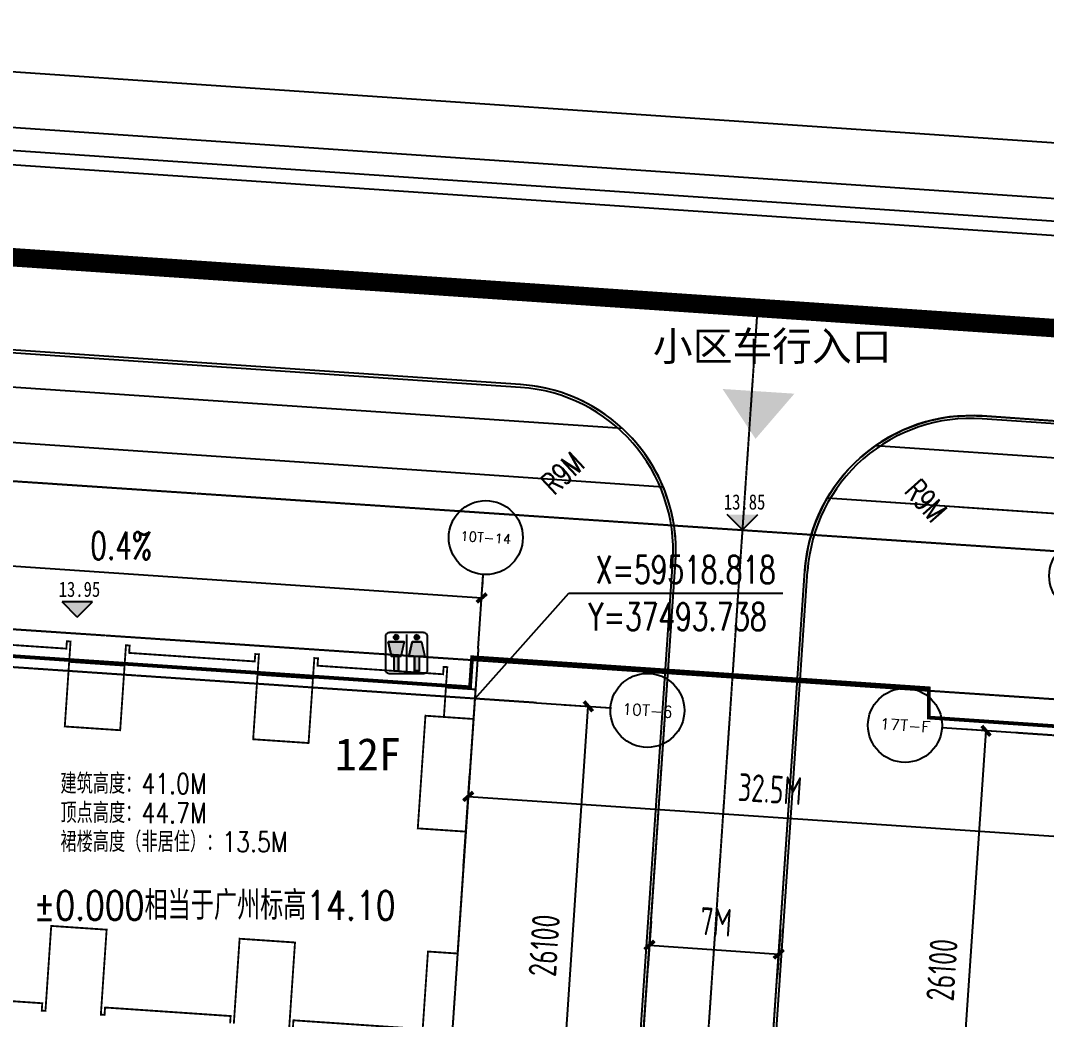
# Model space of a CAD drawing. Header units: inches. Extents: x 12502 to 585460, y 5002 to 415502.
# Drawn here: x 295943 to 351369, y 343158 to 397123 of the extents above; entities that cross this region are included whole.
import ezdxf
from ezdxf.enums import TextEntityAlignment as Align

# ---------------------------------------------------------------- set-up
doc = ezdxf.new("R2010")
doc.units = ezdxf.units.IN
doc.header["$MEASUREMENT"] = 0
for name, pattern in [('ACAD_ISO02W100', [15, 12, -3]), ('ACAD_ISO04W100', [30, 24, -3, 0, -3]), ('DASH', [0.35, 0.25, -0.1]), ('DOTE', [2.42, 2, -0.2, 0.02, -0.2]), ('X-A7-L1-PLAN$0$DOTE', [2.42, 2, -0.2, 0.02, -0.2])]:
    doc.linetypes.add(name, pattern=pattern)
for name, color, linetype in [('-1-500室外标高', 4, 'Continuous'), ('@YL', 2, 'Continuous'), ('Axis', 6, 'Continuous'), ('AXIS_TEXT', 7, 'Continuous'), ('DIM_COOR', 3, 'Continuous'), ('DIM_SYMB', 3, 'Continuous'), ('DL_道路中线_干道网_', 4, 'ACAD_ISO04W100'), ('DL_道路中线_支路网_', 4, 'ACAD_ISO04W100'), ('DL_道路红线_干道网_', 6, 'Continuous'), ('DL_道路红线_支路网_', 1, 'Continuous'), ('DOTE', 16, 'Continuous'), ('PUB_DIM', 3, 'Continuous'), ('PUB_TEXT', 7, 'Continuous'), ('RMJM - P1 - P - 120-1$0$文字说明', 7, 'Continuous'), ('SHAPE', 161, 'Continuous'), ('YD_设施符号', 7, 'Continuous'), ('地下轮廓', 5, 'Continuous'), ('总图草图2013_08_27$0$花都地段2', 6, 'Continuous'), ('扑救面', 2, 'Continuous'), ('竖向标高', 1, 'Continuous')]:
    doc.layers.add(name, color=color, linetype=linetype)
doc.styles.add('_TCH_AXIS', font='COMPLEX', dxfattribs={"bigfont": 'GBCBIG'})
doc.styles.add('_TCH_DIM', font='SIMPLEX', dxfattribs={"bigfont": 'GBCBIG'})
doc.styles.add('COMPLEX', font='COMPLEX')
doc.styles.add('DIM_FONT', font='superos.shx', dxfattribs={"width": 0.8, "bigfont": 'haiwenzw.shx'})
doc.styles.add('DIMST', font='', dxfattribs={"width": 0.8})
doc.styles.add('RMJM - P1 - P - 120-1$0$RMJM_TEXT', font='arial.ttf', dxfattribs={"height": 2.5})
doc.styles.add('text_zheng', font='simplex.shx', dxfattribs={"width": 0.8, "bigfont": 'hztxt.shx'})
doc.styles.get('DIMST').set_extended_font_data('SimSun')
doc.dimstyles.new('DIMN500', dxfattribs={"dimscale": 5, "dimtxt": 300, "dimasz": 100, "dimexe": 250, "dimexo": 300, "dimgap": 150, "dimtad": 1, "dimdec": 0, "dimzin": 0, "dimdsep": 46, "dimtxsty": 'DIM_FONT', "dimblk": 'ARCHTICK', "dimcen": 0.09, "dimclrt": 7, "dimazin": 2, "dimtfac": 1, "dimtdec": 0, "dimtix": 1, "dimtmove": 2, "dimatfit": 3, "dimldrblk": 'ARCHTICK', "dimfxl": 1, "dimtolj": 1, "dimtzin": 0, "dimarcsym": 0})

# ---------------------------------------------------------------- blocks, each defined once
blk = doc.blocks.new('_AXISO')
blk.add_circle((0, 0), 0.5)
at = {"layer": 'AXIS_TEXT', "style": 'COMPLEX', "width": 1.041667}
blk.add_attdef('A', text='', height=0.56, dxfattribs=at).set_placement((-0.25, -0.28), (0.25, -0.28), align=Align.FIT)
blk = doc.blocks.new('_ArchTick')
at = {"color": 0, "linetype": 'ByBlock', "const_width": 0.4}
blk.add_lwpolyline([(-0.5, -0.5), (0.5, 0.5)], dxfattribs=at)
blk = doc.blocks.new('*D201')
at = {"layer": 'Defpoints', "color": 0, "transparency": 16777216}
for p in [(1670360, 875845), (1619160, 875120), (1670360, 875120)]:
    blk.add_point(p, dxfattribs=at)
at = {"layer": 'PUB_DIM', "color": 0, "lineweight": -2, "transparency": 16777216}
for p, q in [((1619160, 876620), (1619160, 877095)), ((1670360, 876620), (1670360, 877095)), ((1619160, 875845), (1670360, 875845))]:
    blk.add_line(p, q, dxfattribs=at)
at = {"layer": 'PUB_DIM', "color": 0, "lineweight": -2, "transparency": 16777216, "xscale": 500, "yscale": 500, "zscale": 500, "rotation": 180}
blk.add_blockref('_ArchTick', (1619160, 875845), dxfattribs=at)
at = {"layer": 'PUB_DIM', "color": 0, "lineweight": -2, "transparency": 16777216, "xscale": 500, "yscale": 500, "zscale": 500}
blk.add_blockref('_ArchTick', (1670360, 875845), dxfattribs=at)
at = {"layer": 'PUB_DIM', "color": 7, "transparency": 16777216, "insert": (1644760, 877345), "char_height": 1500, "attachment_point": 5, "style": 'DIM_FONT'}
blk.add_mtext('\\A1;51200', dxfattribs=at)
blk = doc.blocks.new('*D202')
at = {"layer": 'Defpoints', "color": 0, "transparency": 16777216}
for p in [(1619160, 840887), (1670360, 840887), (1670360, 837940)]:
    blk.add_point(p, dxfattribs=at)
at = {"layer": 'PUB_DIM', "color": 0, "lineweight": -2, "transparency": 16777216}
for p, q in [((1619160, 839387), (1619160, 836690)), ((1670360, 839387), (1670360, 836690)), ((1619160, 837940), (1670360, 837940))]:
    blk.add_line(p, q, dxfattribs=at)
at = {"layer": 'PUB_DIM', "color": 0, "lineweight": -2, "transparency": 16777216, "xscale": 500, "yscale": 500, "zscale": 500, "rotation": 180}
blk.add_blockref('_ArchTick', (1619160, 837940), dxfattribs=at)
at = {"layer": 'PUB_DIM', "color": 0, "lineweight": -2, "transparency": 16777216, "xscale": 500, "yscale": 500, "zscale": 500}
blk.add_blockref('_ArchTick', (1670360, 837940), dxfattribs=at)
at = {"layer": 'PUB_DIM', "color": 7, "transparency": 16777216, "insert": (1644760, 839440), "char_height": 1500, "attachment_point": 5, "style": 'DIM_FONT'}
blk.add_mtext('\\A1;51200', dxfattribs=at)
blk = doc.blocks.new('*D203')
at = {"layer": 'Defpoints', "color": 0, "transparency": 16777216}
for p in [(1673703, 870473), (1675808, 870473), (1673703, 844373)]:
    blk.add_point(p, dxfattribs=at)
at = {"layer": 'PUB_DIM', "color": 0, "lineweight": -2, "transparency": 16777216}
for p, q in [((1675203, 870473), (1677058, 870473)), ((1675808, 844373), (1675808, 870473)), ((1675203, 844373), (1677058, 844373))]:
    blk.add_line(p, q, dxfattribs=at)
at = {"layer": 'PUB_DIM', "color": 0, "lineweight": -2, "transparency": 16777216, "xscale": 500, "yscale": 500, "zscale": 500}
for p, rotation in [((1675808, 870473), 90), ((1675808, 844373), 270)]:
    blk.add_blockref('_ArchTick', p, dxfattribs=dict(at, rotation=rotation))
at = {"layer": 'PUB_DIM', "color": 7, "transparency": 16777216, "insert": (1674308, 857423), "char_height": 1500, "attachment_point": 5, "rotation": 90, "style": 'DIM_FONT'}
blk.add_mtext('\\A1;26100', dxfattribs=at)
blk = doc.blocks.new('*D204')
at = {"layer": 'Defpoints', "color": 0, "transparency": 16777216}
for p in [(1614333, 870473), (1617706, 870473), (1617706, 844373)]:
    blk.add_point(p, dxfattribs=at)
at = {"layer": 'PUB_DIM', "color": 0, "lineweight": -2, "transparency": 16777216}
for p, q in [((1616206, 870473), (1613083, 870473)), ((1614333, 844373), (1614333, 870473)), ((1616206, 844373), (1613083, 844373))]:
    blk.add_line(p, q, dxfattribs=at)
at = {"layer": 'PUB_DIM', "color": 0, "lineweight": -2, "transparency": 16777216, "xscale": 500, "yscale": 500, "zscale": 500}
for p, rotation in [((1614333, 870473), 90), ((1614333, 844373), 270)]:
    blk.add_blockref('_ArchTick', p, dxfattribs=dict(at, rotation=rotation))
at = {"layer": 'PUB_DIM', "color": 7, "transparency": 16777216, "insert": (1612833, 857423), "char_height": 1500, "attachment_point": 5, "rotation": 90, "style": 'DIM_FONT'}
blk.add_mtext('\\A1;26100', dxfattribs=at)
blk = doc.blocks.new('*D208')
at = {"layer": 'Defpoints', "color": 0, "transparency": 16777216}
for p in [(1163547, 540630), (1166349, 540630), (1163547, 514529)]:
    blk.add_point(p, dxfattribs=at)
at = {"layer": 'PUB_DIM', "color": 0, "lineweight": -2, "transparency": 16777216}
for p, q in [((1165047, 540630), (1167599, 540630)), ((1166349, 514529), (1166349, 540630)), ((1165047, 514529), (1167599, 514529))]:
    blk.add_line(p, q, dxfattribs=at)
at = {"layer": 'PUB_DIM', "color": 0, "lineweight": -2, "transparency": 16777216, "xscale": 500, "yscale": 500, "zscale": 500}
for p, rotation in [((1166349, 540630), 90), ((1166349, 514529), 270)]:
    blk.add_blockref('_ArchTick', p, dxfattribs=dict(at, rotation=rotation))
at = {"layer": 'PUB_DIM', "color": 7, "transparency": 16777216, "insert": (1164849, 527580), "char_height": 1500, "attachment_point": 5, "rotation": 90, "style": 'DIM_FONT'}
blk.add_mtext('\\A1;26100', dxfattribs=at)
blk = doc.blocks.new('*D209')
at = {"layer": 'Defpoints', "color": 0, "transparency": 16777216}
for p in [(1160204, 546082), (1087404, 545144), (1160204, 545144)]:
    blk.add_point(p, dxfattribs=at)
at = {"layer": 'PUB_DIM', "color": 0, "lineweight": -2, "transparency": 16777216}
for p, q in [((1087404, 546644), (1087404, 547332)), ((1160204, 546644), (1160204, 547332)), ((1087404, 546082), (1160204, 546082))]:
    blk.add_line(p, q, dxfattribs=at)
at = {"layer": 'PUB_DIM', "color": 0, "lineweight": -2, "transparency": 16777216, "xscale": 500, "yscale": 500, "zscale": 500, "rotation": 180}
blk.add_blockref('_ArchTick', (1087404, 546082), dxfattribs=at)
at = {"layer": 'PUB_DIM', "color": 0, "lineweight": -2, "transparency": 16777216, "xscale": 500, "yscale": 500, "zscale": 500}
blk.add_blockref('_ArchTick', (1160204, 546082), dxfattribs=at)
at = {"layer": 'PUB_DIM', "color": 7, "transparency": 16777216, "insert": (1123804, 547582), "char_height": 1500, "attachment_point": 5, "style": 'DIM_FONT'}
blk.add_mtext('\\A1;72800', dxfattribs=at)
blk = doc.blocks.new('*U53')
at = {"layer": 'YD_设施符号', "linetype": 'Continuous'}
for p, q in [((48783.77, 60314.56), (48775.18, 60314.56)), ((48775.18, 60314.56), (48776.96, 60306.69)), ((48778.61, 60317.96), (48778.24, 60317.09)), ((48778.24, 60317.09), (48778.24, 60317.09)), ((48778.24, 60317.09), (48778.24, 60317.09)), ((48778.24, 60317.09), (48778.24, 60317.09)), ((48778.24, 60317.09), (48778.61, 60316.22)), ((48779.48, 60318.33), (48778.61, 60317.97)), ((48778.61, 60317.97), (48778.61, 60317.97)), ((48778.61, 60317.97), (48778.61, 60317.96)), ((48778.61, 60317.96), (48778.61, 60317.96)), ((48778.61, 60316.22), (48778.61, 60316.22)), ((48778.61, 60316.22), (48778.61, 60316.22)), ((48778.61, 60316.22), (48778.61, 60316.22)), ((48778.61, 60316.22), (48779.48, 60315.85)), ((48780.35, 60317.97), (48779.48, 60318.33)), ((48780.35, 60316.22), (48779.48, 60315.85)), ((48779.48, 60315.85), (48779.48, 60315.85)), ((48779.48, 60315.85), (48779.48, 60315.85)), ((48780.35, 60317.97), (48780.35, 60317.97)), ((48780.35, 60317.97), (48780.35, 60317.96)), ((48780.35, 60317.96), (48780.35, 60317.96)), ((48780.35, 60317.96), (48780.72, 60317.09)), ((48780.36, 60316.22), (48780.35, 60316.22)), ((48780.35, 60316.22), (48780.35, 60316.22)), ((48780.72, 60317.09), (48780.36, 60316.22)), ((48780.36, 60316.22), (48780.36, 60316.22)), ((48780.72, 60317.09), (48780.72, 60317.09)), ((48780.72, 60317.09), (48780.72, 60317.09)), ((48780.72, 60317.09), (48780.72, 60317.09)), ((48783.77, 60314.56), (48781.97, 60306.69)), ((48783.77, 60314.56), (48783.77, 60314.56)), ((48788.24, 60314.56), (48786.44, 60306.69)), ((48793.25, 60314.56), (48788.24, 60314.56)), ((48788.24, 60314.56), (48788.24, 60314.56)), ((48788.24, 60314.56), (48788.24, 60314.56)), ((48789.85, 60317.96), (48789.49, 60317.09)), ((48789.49, 60317.09), (48789.49, 60317.09)), ((48789.49, 60317.09), (48789.49, 60317.09)), ((48789.49, 60317.09), (48789.49, 60317.09)), ((48789.49, 60317.09), (48789.85, 60316.22)), ((48790.73, 60318.33), (48789.85, 60317.97)), ((48789.85, 60317.97), (48789.85, 60317.97)), ((48789.85, 60317.97), (48789.85, 60317.96)), ((48789.85, 60317.96), (48789.85, 60317.96)), ((48789.85, 60316.22), (48789.85, 60316.22)), ((48789.85, 60316.22), (48789.86, 60316.22)), ((48789.86, 60316.22), (48789.86, 60316.22)), ((48790.73, 60315.85), (48789.86, 60316.22)), ((48790.73, 60318.33), (48790.73, 60318.33)), ((48790.73, 60318.33), (48790.73, 60318.33)), ((48790.73, 60318.33), (48791.6, 60317.97)), ((48791.6, 60316.22), (48790.73, 60315.85)), ((48791.6, 60317.97), (48791.6, 60317.97)), ((48791.6, 60317.97), (48791.6, 60317.96)), ((48791.6, 60317.96), (48791.6, 60317.96)), ((48791.6, 60317.96), (48791.97, 60317.09)), ((48791.96, 60317.09), (48791.6, 60316.22)), ((48791.6, 60316.22), (48791.6, 60316.22)), ((48791.6, 60316.22), (48791.6, 60316.22)), ((48791.6, 60316.22), (48791.6, 60316.22)), ((48791.97, 60317.09), (48791.96, 60317.09)), ((48791.96, 60317.09), (48791.96, 60317.09)), ((48791.97, 60317.09), (48791.97, 60317.09)), ((48793.25, 60314.56), (48793.25, 60314.56)), ((48793.25, 60314.56), (48793.25, 60314.56)), ((48793.25, 60314.56), (48793.25, 60314.56)), ((48793.25, 60314.56), (48795.03, 60306.69)), ((48776.96, 60306.69), (48776.96, 60306.69)), ((48776.96, 60306.69), (48776.96, 60306.69)), ((48776.96, 60306.69), (48776.96, 60306.69)), ((48776.96, 60306.69), (48776.96, 60306.69)), ((48776.96, 60306.69), (48776.96, 60306.69)), ((48776.96, 60306.69), (48776.96, 60306.69)), ((48778.18, 60306.69), (48776.96, 60306.69)), ((48776.96, 60306.69), (48776.96, 60306.69)), ((48780.75, 60306.69), (48778.18, 60306.69)), ((48780.75, 60306.69), (48778.18, 60306.69)), ((48778.18, 60306.69), (48778.18, 60306.69)), ((48778.18, 60306.69), (48778.19, 60298.89)), ((48781.97, 60306.69), (48780.75, 60306.69)), ((48780.75, 60306.69), (48780.75, 60306.69)), ((48780.75, 60306.69), (48780.75, 60306.69)), ((48780.75, 60306.69), (48780.75, 60298.89)), ((48781.97, 60306.69), (48781.97, 60306.69)), ((48781.97, 60306.69), (48781.97, 60306.69)), ((48781.97, 60306.69), (48781.97, 60306.69)), ((48781.97, 60306.69), (48781.97, 60306.69)), ((48786.44, 60306.69), (48786.44, 60306.69)), ((48786.44, 60306.69), (48786.44, 60306.69)), ((48789.46, 60306.69), (48786.44, 60306.69)), ((48786.44, 60306.69), (48786.44, 60306.69)), ((48792.03, 60306.69), (48789.46, 60306.69)), ((48789.46, 60306.69), (48789.46, 60306.69)), ((48789.46, 60306.69), (48789.46, 60306.69)), ((48789.46, 60306.69), (48789.46, 60306.69)), ((48789.46, 60306.69), (48789.46, 60306.69)), ((48789.46, 60306.69), (48789.46, 60306.69)), ((48789.46, 60306.69), (48789.46, 60298.89)), ((48795.03, 60306.69), (48792.03, 60306.69)), ((48792.03, 60306.69), (48792.03, 60306.69)), ((48792.03, 60306.69), (48792.03, 60306.69)), ((48792.03, 60306.69), (48792.03, 60306.69)), ((48792.03, 60306.69), (48792.03, 60306.69)), ((48792.03, 60306.69), (48792.03, 60306.69)), ((48792.03, 60306.69), (48792.03, 60298.89)), ((48778.19, 60298.89), (48778.19, 60298.88)), ((48778.19, 60298.88), (48778.19, 60298.88)), ((48780.75, 60298.88), (48778.19, 60298.88)), ((48778.19, 60298.88), (48778.19, 60298.88)), ((48780.75, 60298.89), (48780.75, 60298.88)), ((48780.75, 60298.88), (48780.75, 60298.88)), ((48792.03, 60298.89), (48789.46, 60298.88)), ((48789.46, 60298.88), (48789.46, 60298.89))]:
    blk.add_line(p, q, dxfattribs=at)
for points in [[(48783.77, 60314.56), (48775.18, 60314.56), (48783.77, 60314.56)], [(48775.18, 60314.56), (48776.96, 60306.69), (48781.97, 60306.69)], [(48778.61, 60317.96), (48778.24, 60317.09), (48780.72, 60317.09)], [(48778.24, 60317.09), (48778.24, 60317.09), (48780.72, 60317.09)], [(48778.24, 60317.09), (48778.24, 60317.09), (48780.72, 60317.09)], [(48778.24, 60317.09), (48778.24, 60317.09), (48780.72, 60317.09)], [(48778.24, 60317.09), (48778.61, 60316.22), (48780.36, 60316.22)], [(48779.48, 60318.33), (48778.61, 60317.97), (48780.35, 60317.97)], [(48778.61, 60317.97), (48778.61, 60317.97), (48780.35, 60317.97)], [(48778.61, 60317.97), (48778.61, 60317.96), (48780.35, 60317.96)], [(48778.61, 60317.96), (48778.61, 60317.96), (48780.35, 60317.96)], [(48778.61, 60316.22), (48778.61, 60316.22), (48780.36, 60316.22)], [(48778.61, 60316.22), (48778.61, 60316.22), (48780.35, 60316.22)], [(48778.61, 60316.22), (48778.61, 60316.22), (48780.35, 60316.22)], [(48778.61, 60316.22), (48779.48, 60315.85), (48779.48, 60315.85)], [(48788.24, 60314.56), (48786.44, 60306.69), (48795.03, 60306.69)], [(48793.25, 60314.56), (48788.24, 60314.56), (48793.25, 60314.56)], [(48788.24, 60314.56), (48788.24, 60314.56), (48793.25, 60314.56)], [(48788.24, 60314.56), (48788.24, 60314.56), (48793.25, 60314.56)], [(48789.85, 60317.96), (48789.49, 60317.09), (48791.97, 60317.09)], [(48789.49, 60317.09), (48789.49, 60317.09), (48791.97, 60317.09)], [(48789.49, 60317.09), (48789.49, 60317.09), (48791.96, 60317.09)], [(48789.49, 60317.09), (48789.49, 60317.09), (48791.96, 60317.09)], [(48789.49, 60317.09), (48789.85, 60316.22), (48791.6, 60316.22)], [(48790.73, 60318.33), (48789.85, 60317.97), (48791.6, 60317.97)], [(48789.85, 60317.97), (48789.85, 60317.97), (48791.6, 60317.97)], [(48789.85, 60317.97), (48789.85, 60317.96), (48791.6, 60317.96)], [(48789.85, 60317.96), (48789.85, 60317.96), (48791.6, 60317.96)], [(48789.85, 60316.22), (48789.85, 60316.22), (48791.6, 60316.22)], [(48789.85, 60316.22), (48789.86, 60316.22), (48791.6, 60316.22)], [(48789.86, 60316.22), (48789.86, 60316.22), (48791.6, 60316.22)], [(48790.73, 60318.33), (48790.73, 60318.33), (48790.73, 60318.33)], [(48776.96, 60306.69), (48776.96, 60306.69), (48781.97, 60306.69)], [(48776.96, 60306.69), (48776.96, 60306.69), (48781.97, 60306.69)], [(48776.96, 60306.69), (48776.96, 60306.69), (48781.97, 60306.69)], [(48776.96, 60306.69), (48776.96, 60306.69), (48781.97, 60306.69)], [(48776.96, 60306.69), (48776.96, 60306.69), (48780.75, 60306.69)], [(48776.96, 60306.69), (48776.96, 60306.69), (48778.18, 60306.69)], [(48780.75, 60306.69), (48778.18, 60306.69), (48780.75, 60306.69)], [(48778.18, 60306.69), (48778.18, 60306.69), (48780.75, 60306.69)], [(48778.18, 60306.69), (48778.19, 60298.89), (48780.75, 60298.89)], [(48786.44, 60306.69), (48786.44, 60306.69), (48792.03, 60306.69)], [(48786.44, 60306.69), (48786.44, 60306.69), (48789.46, 60306.69)], [(48792.03, 60306.69), (48789.46, 60306.69), (48792.03, 60306.69)], [(48789.46, 60306.69), (48789.46, 60306.69), (48792.03, 60306.69)], [(48789.46, 60306.69), (48789.46, 60306.69), (48792.03, 60306.69)], [(48789.46, 60306.69), (48789.46, 60306.69), (48792.03, 60306.69)], [(48789.46, 60306.69), (48789.46, 60306.69), (48792.03, 60306.69)], [(48789.46, 60306.69), (48789.46, 60306.69), (48792.03, 60306.69)], [(48789.46, 60306.69), (48789.46, 60298.89), (48792.03, 60298.89)], [(48778.19, 60298.89), (48778.19, 60298.88), (48780.75, 60298.88)], [(48778.19, 60298.88), (48778.19, 60298.88), (48780.75, 60298.88)]]:
    blk.add_solid(points, dxfattribs=at)
at = {"layer": 'YD_设施符号', "linetype": 'Continuous', "extrusion": (0, 0, -1)}
for points in [[(-48775.18, 60314.56), (-48783.77, 60314.56), (-48781.97, 60306.69)], [(-48778.24, 60317.09), (-48780.72, 60317.09), (-48780.72, 60317.09)], [(-48778.24, 60317.09), (-48780.72, 60317.09), (-48780.72, 60317.09)], [(-48778.24, 60317.09), (-48780.72, 60317.09), (-48780.72, 60317.09)], [(-48778.24, 60317.09), (-48780.72, 60317.09), (-48780.36, 60316.22)], [(-48778.61, 60317.97), (-48780.35, 60317.97), (-48780.35, 60317.97)], [(-48778.61, 60317.97), (-48780.35, 60317.97), (-48780.35, 60317.96)], [(-48778.61, 60317.96), (-48780.35, 60317.96), (-48780.35, 60317.96)], [(-48778.61, 60317.96), (-48780.35, 60317.96), (-48780.72, 60317.09)], [(-48778.61, 60316.22), (-48780.36, 60316.22), (-48780.36, 60316.22)], [(-48778.61, 60316.22), (-48780.36, 60316.22), (-48780.35, 60316.22)], [(-48778.61, 60316.22), (-48780.35, 60316.22), (-48780.35, 60316.22)], [(-48778.61, 60316.22), (-48780.35, 60316.22), (-48779.48, 60315.85)], [(-48779.48, 60315.85), (-48779.48, 60315.85), (-48779.48, 60315.85)], [(-48788.24, 60314.56), (-48793.25, 60314.56), (-48793.25, 60314.56)], [(-48788.24, 60314.56), (-48793.25, 60314.56), (-48793.25, 60314.56)], [(-48788.24, 60314.56), (-48793.25, 60314.56), (-48795.03, 60306.69)], [(-48789.49, 60317.09), (-48791.97, 60317.09), (-48791.97, 60317.09)], [(-48789.49, 60317.09), (-48791.97, 60317.09), (-48791.96, 60317.09)], [(-48789.49, 60317.09), (-48791.96, 60317.09), (-48791.96, 60317.09)], [(-48789.49, 60317.09), (-48791.96, 60317.09), (-48791.6, 60316.22)], [(-48789.85, 60317.97), (-48791.6, 60317.97), (-48791.6, 60317.97)], [(-48789.85, 60317.97), (-48791.6, 60317.97), (-48791.6, 60317.96)], [(-48789.85, 60317.96), (-48791.6, 60317.96), (-48791.6, 60317.96)], [(-48789.85, 60317.96), (-48791.6, 60317.96), (-48791.97, 60317.09)], [(-48789.85, 60316.22), (-48791.6, 60316.22), (-48791.6, 60316.22)], [(-48789.85, 60316.22), (-48791.6, 60316.22), (-48791.6, 60316.22)], [(-48789.86, 60316.22), (-48791.6, 60316.22), (-48791.6, 60316.22)], [(-48789.86, 60316.22), (-48791.6, 60316.22), (-48790.73, 60315.85)], [(-48790.73, 60318.33), (-48790.73, 60318.33), (-48791.6, 60317.97)], [(-48776.96, 60306.69), (-48781.97, 60306.69), (-48781.97, 60306.69)], [(-48776.96, 60306.69), (-48781.97, 60306.69), (-48781.97, 60306.69)], [(-48776.96, 60306.69), (-48781.97, 60306.69), (-48781.97, 60306.69)], [(-48776.96, 60306.69), (-48781.97, 60306.69), (-48781.97, 60306.69)], [(-48776.96, 60306.69), (-48781.97, 60306.69), (-48780.75, 60306.69)], [(-48776.96, 60306.69), (-48780.75, 60306.69), (-48778.18, 60306.69)], [(-48776.96, 60306.69), (-48778.18, 60306.69), (-48776.96, 60306.69)], [(-48778.18, 60306.69), (-48780.75, 60306.69), (-48780.75, 60306.69)], [(-48778.18, 60306.69), (-48780.75, 60306.69), (-48780.75, 60298.89)], [(-48786.44, 60306.69), (-48795.03, 60306.69), (-48792.03, 60306.69)], [(-48786.44, 60306.69), (-48792.03, 60306.69), (-48789.46, 60306.69)], [(-48786.44, 60306.69), (-48789.46, 60306.69), (-48786.44, 60306.69)], [(-48789.46, 60306.69), (-48792.03, 60306.69), (-48792.03, 60306.69)], [(-48789.46, 60306.69), (-48792.03, 60306.69), (-48792.03, 60306.69)], [(-48789.46, 60306.69), (-48792.03, 60306.69), (-48792.03, 60306.69)], [(-48789.46, 60306.69), (-48792.03, 60306.69), (-48792.03, 60306.69)], [(-48789.46, 60306.69), (-48792.03, 60306.69), (-48792.03, 60306.69)], [(-48789.46, 60306.69), (-48792.03, 60306.69), (-48792.03, 60298.89)], [(-48792.03, 60306.69), (-48792.03, 60306.69), (-48792.03, 60306.69)], [(-48778.19, 60298.89), (-48780.75, 60298.89), (-48780.75, 60298.88)], [(-48778.19, 60298.88), (-48780.75, 60298.88), (-48780.75, 60298.88)], [(-48778.19, 60298.88), (-48780.75, 60298.88), (-48778.19, 60298.88)], [(-48789.46, 60298.89), (-48792.03, 60298.89), (-48789.46, 60298.88)]]:
    blk.add_solid(points, dxfattribs=at)
blk = doc.blocks.new('*D236')
at = {"layer": 'Defpoints', "color": 0, "transparency": 16777216}
for p in [(229236, 388843), (528645, 374254), (528254, 368503)]:
    blk.add_point(p, dxfattribs=at)
at = {"layer": 'PUB_DIM', "color": 0, "lineweight": -2, "transparency": 16777216}
for p, q in [((229338, 390340), (229712, 395842)), ((229627, 394595), (528645, 374254)), ((528356, 369999), (528730, 375501))]:
    blk.add_line(p, q, dxfattribs=at)
at = {"layer": 'PUB_DIM', "color": 0, "lineweight": -2, "transparency": 16777216, "xscale": 500, "yscale": 500, "zscale": 500}
for p, rotation in [((229627, 394595), 176.1084515953642), ((528645, 374254), 356.1084515953643)]:
    blk.add_blockref('_ArchTick', p, dxfattribs=dict(at, rotation=rotation))
at = {"layer": 'PUB_DIM', "color": 7, "transparency": 16777216, "insert": (379238, 385921), "char_height": 1500, "attachment_point": 5, "rotation": 356.1085, "style": 'DIM_FONT'}
blk.add_mtext('\\A1;299.7M', dxfattribs=at)
blk = doc.blocks.new('*D240')
at = {"layer": 'Defpoints', "color": 0, "transparency": 16777216}
for p in [(352553, 353005), (319772, 349947), (352195, 347743)]:
    blk.add_point(p, dxfattribs=at)
at = {"layer": 'PUB_DIM', "color": 0, "lineweight": -2, "transparency": 16777216}
for p, q in [((319874, 351443), (320214, 356455)), ((320129, 355208), (352553, 353005)), ((352297, 349240), (352638, 354252))]:
    blk.add_line(p, q, dxfattribs=at)
at = {"layer": 'PUB_DIM', "color": 0, "lineweight": -2, "transparency": 16777216, "xscale": 500, "yscale": 500, "zscale": 500}
for p, rotation in [((320129, 355208), 176.1122481346472), ((352553, 353005), 356.1122481346471)]:
    blk.add_blockref('_ArchTick', p, dxfattribs=dict(at, rotation=rotation))
at = {"layer": 'PUB_DIM', "color": 7, "transparency": 16777216, "insert": (336443, 355603), "char_height": 1500, "attachment_point": 5, "rotation": 356.1122, "style": 'DIM_FONT'}
blk.add_mtext('\\A1;32.5M', dxfattribs=at)
blk = doc.blocks.new('*D296')
at = {"layer": 'Defpoints', "color": 0, "transparency": 16777216}
for p in [(330112, 349973), (337096, 349498), (336905, 346695)]:
    blk.add_point(p, dxfattribs=at)
at = {"layer": 'PUB_DIM', "color": 0, "lineweight": -2, "transparency": 16777216}
for p, q in [((330010, 348476), (329836, 345923)), ((336994, 348001), (336820, 345448)), ((329921, 347170), (336905, 346695))]:
    blk.add_line(p, q, dxfattribs=at)
at = {"layer": 'PUB_DIM', "color": 0, "lineweight": -2, "transparency": 16777216, "xscale": 500, "yscale": 500, "zscale": 500}
for p, rotation in [((329921, 347170), 176.1084516234763), ((336905, 346695), 356.1084516234764)]:
    blk.add_blockref('_ArchTick', p, dxfattribs=dict(at, rotation=rotation))
at = {"layer": 'PUB_DIM', "color": 7, "transparency": 16777216, "insert": (333515, 348429), "char_height": 1500, "attachment_point": 5, "rotation": 356.1085, "style": 'DIM_FONT'}
blk.add_mtext('\\A1;7M', dxfattribs=at)
blk = doc.blocks.new('gzgd3')
at = {"layer": 'PUB_TEXT', "style": 'text_zheng', "width": 0.8}
for s, height, p in [('建筑高度：41.0M', 1093.1, (37595988, 59563086)), ('顶点高度：44.7M', 1093.1, (37595988, 59561506)), ('裙楼高度（非居住）：13.5M', 1093.06, (37595988, 59559944))]:
    blk.add_text(s, height=height, dxfattribs=at).set_placement(p)
blk = doc.blocks.new('DG1-20140317')
at = {"layer": 'Axis'}
for p, q in [((1619160.4, 873194.6), (1619160.4, 877194.6)), ((1670360.4, 873194.6), (1670360.4, 877194.6)), ((1615943.9, 870473.5), (1611943.9, 870473.5)), ((1673702.7, 870473.5), (1677702.7, 870473.5)), ((1615943.9, 844373.4), (1611943.9, 844373.4)), ((1673702.7, 844373.4), (1677702.7, 844373.4)), ((1619160.4, 840547.9), (1619160.4, 836547.9)), ((1670360.4, 840547.9), (1670360.4, 836547.9))]:
    blk.add_line(p, q, dxfattribs=at)
for centre in [(1609943.9, 844373.4), (1679702.7, 844373.4)]:
    blk.add_circle(centre, 2000, dxfattribs=at)
at = {"layer": 'DOTE', "linetype": 'DOTE'}
for p, q in [((1619160.4, 873194.6), (1619160.4, 840547.9)), ((1670360.4, 873194.6), (1670360.4, 840547.9)), ((1673702.7, 870473.5), (1615943.9, 870473.5)), ((1673702.7, 844373.4), (1615943.9, 844373.4))]:
    blk.add_line(p, q, dxfattribs=at)
at = {"layer": 'SHAPE', "const_width": 100}
for points in [[(1619160.4, 856673.4), (1619160.4, 867473.4), (1620760.4, 867473.4), (1620760.4, 872073.4), (1620960.4, 872073.4), (1620960.4, 871673.4), (1627760.4, 871673.4), (1627760.4, 872073.4), (1627960.4, 872073.4), (1627960.4, 867873.4), (1630860.4, 867873.4), (1630860.4, 870973.4), (1635660.4, 870973.4), (1635660.4, 869173.4), (1640460.4, 869173.4), (1640460, 870973.3), (1641160.4, 870973.3), (1641160.4, 872073.4), (1641360.4, 872073.4), (1641360.4, 871673.4), (1648160.4, 871673.4), (1648160.4, 872073.4), (1648360.4, 872073.4), (1648360.4, 867473.4), (1651360.4, 867473.4), (1651360.4, 872073.5), (1651560.4, 872073.5), (1651560.4, 871673.5), (1658360.4, 871673.5), (1658360.4, 872073.5), (1658560.4, 872073.5), (1658560.4, 867473.4), (1661560.4, 867473.4), (1661560.4, 872073.4), (1661760.4, 872073.4), (1661760.4, 871673.4), (1668560.4, 871673.4), (1668560.4, 872073.4), (1668760.4, 872073.4), (1668760.4, 869373.4), (1670360.4, 869373.4), (1670360.4, 856673.4), (1668760.4, 856673.4), (1668760.4, 852073.4), (1668560.4, 852073.4), (1668560.4, 852473.4), (1661760.4, 852473.4), (1661760.4, 852073.4), (1661560.4, 852073.4), (1661560.4, 856673.4), (1658560.4, 856673.4), (1658560.4, 852073.4), (1658360.4, 852073.4), (1658360.4, 852473.4), (1651560.4, 852473.4), (1651560.4, 852073.4), (1651360.4, 852073.4), (1651360.4, 856673.4), (1648360.4, 856673.4), (1648360.4, 852073.4), (1648160.4, 852073.4), (1648160.4, 852473.4), (1641360.4, 852473.4), (1641360.4, 852073.4), (1641160.4, 852073.4), (1641160.4, 856673.4), (1638160.4, 856673.4), (1638160.4, 852073.4), (1637960.4, 852073.4), (1637960.4, 852473.4), (1631160.4, 852473.4), (1631160.4, 852073.4), (1630960.4, 852073.4), (1630960.4, 856673.4), (1627960.4, 856673.4), (1627960.4, 852073.4), (1627760.4, 852073.4), (1627760.4, 852473.4), (1620960.4, 852473.4), (1620960.4, 852073.4), (1620760.4, 852073.4), (1620760.4, 856673.4), (1619160.4, 856673.4), (1619160.4, 867473.4), (1620760.4, 867473.4)], [(1619160.4, 844373.4), (1619160.4, 870974.8)], [(1668760.4, 870974.8), (1670360.4, 870974.8), (1670360.4, 844373.4), (1619160.4, 844373.4), (1619160.4, 870974.8), (1620760.4, 870974.8)], [(1627960.4, 870974.8), (1641160.4, 870974.8)], [(1630860.4, 870973.4), (1630860.4, 862973.4), (1638060.4, 862973.4), (1638060.4, 869173.4)], [(1648360.4, 870974.8), (1651360.4, 870974.8)], [(1658560.4, 870974.8), (1661560.4, 870974.8)], [(1670360.4, 870974.8), (1670360.4, 844373.4)], [(1670360.4, 869373.4), (1667760.4, 869373.4), (1667760.4, 863273.4), (1670360.4, 863273.4)]]:
    blk.add_lwpolyline(points, dxfattribs=at)
at = {"layer": 'Axis'}
ref = blk.add_blockref('_AXISO', (1619160.4, 879194.6), dxfattribs=dict(at, xscale=4000, yscale=4000, zscale=4000))
ref.add_attrib('A', '17T-1', dxfattribs={"layer": 'AXIS_TEXT', "height": 643.02, "style": '_TCH_AXIS'}).set_placement((1617797.8, 878873.1), (1620523, 878873.1), align=Align.FIT)
ref = blk.add_blockref('_AXISO', (1670360.4, 879194.6), dxfattribs=dict(at, xscale=4000, yscale=4000, zscale=4000))
ref.add_attrib('A', '17T-12', dxfattribs={"layer": 'AXIS_TEXT', "height": 529.71, "style": '_TCH_AXIS'}).set_placement((1668985.7, 878929.7), (1671735.1, 878929.7), align=Align.FIT)
ref = blk.add_blockref('_AXISO', (1609943.9, 870473.5), dxfattribs=dict(at, xscale=4000, yscale=4000, zscale=4000))
ref.add_attrib('A', '17T-F', dxfattribs={"layer": 'AXIS_TEXT', "height": 598.35, "style": '_TCH_AXIS'}).set_placement((1608576.2, 870174.3), (1611311.5, 870174.3), align=Align.FIT)
ref = blk.add_blockref('_AXISO', (1679702.7, 870473.5), dxfattribs=dict(at, xscale=4000, yscale=4000, zscale=4000))
ref.add_attrib('A', '17T-F', dxfattribs={"layer": 'AXIS_TEXT', "height": 598.35, "style": '_TCH_AXIS'}).set_placement((1678335.1, 870174.3), (1681070.4, 870174.3), align=Align.FIT)
ref = blk.add_blockref('_AXISO', (1619160.4, 834547.9), dxfattribs=dict(at, xscale=4000, yscale=4000, zscale=4000))
ref.add_attrib('A', '17T-1', dxfattribs={"layer": 'AXIS_TEXT', "height": 643.02, "style": '_TCH_AXIS'}).set_placement((1617797.8, 834226.4), (1620523, 834226.4), align=Align.FIT)
ref = blk.add_blockref('_AXISO', (1670360.4, 834547.9), dxfattribs=dict(at, xscale=4000, yscale=4000, zscale=4000))
ref.add_attrib('A', '17T-12', dxfattribs={"layer": 'AXIS_TEXT', "height": 529.71, "style": '_TCH_AXIS'}).set_placement((1668985.7, 834283), (1671735.1, 834283), align=Align.FIT)
at = {"layer": 'AXIS_TEXT', "style": '_TCH_AXIS'}
for p, p2 in [((1608573.2, 844088.4), (1611314.6, 844088.4)), ((1678332, 844088.4), (1681073.4, 844088.4))]:
    blk.add_text('17P-A', height=569.99, dxfattribs=at).set_placement(p, p2, align=Align.FIT)
at = {"layer": 'PUB_DIM'}
for p1, p2, distance, picture, middle in [((1619160.4, 875119.6), (1670360.4, 875119.6), 724.9, '*D201', (1644760.4, 877344.5)), ((1617706.2, 844373.4), (1617706.2, 870473.5), 3373.7, '*D204', (1612832.5, 857423.4)), ((1673702.7, 844373.4), (1673702.7, 870473.5), -2105.4, '*D203', (1674308.1, 857423.4)), ((1619160.4, 840886.7), (1670360.4, 840886.7), -2946.4, '*D202', (1644760.4, 839440.3))]:
    dim = blk.add_aligned_dim(p1=p1, p2=p2, distance=distance, dimstyle='DIMN500', dxfattribs=at)
    dim.commit()
    dim.dimension.update_dxf_attribs({"geometry": picture, "text_midpoint": middle})
blk = doc.blocks.new('TG1-20140317')
at = {"layer": 'Axis'}
for p, q in [((1160204.3, 543351), (1160204.3, 547351)), ((1163546.6, 540629.8), (1167546.6, 540629.8))]:
    blk.add_line(p, q, dxfattribs=at)
at = {"layer": 'DOTE', "linetype": 'DOTE'}
for p, q in [((1160204.3, 543351), (1160204.3, 510704.2)), ((1163546.6, 540629.8), (1084762.1, 540629.8))]:
    blk.add_line(p, q, dxfattribs=at)
at = {"layer": 'SHAPE', "const_width": 100}
for points in [[(1131204.3, 541829.8), (1138004.3, 541829.8), (1138004.3, 542229.8), (1138204.3, 542229.8), (1138204.3, 537629.8), (1141204.3, 537629.8), (1141204.3, 542229.8), (1141404.3, 542229.8), (1141404.3, 541829.8), (1144696.2, 541829.8)], [(1144696.2, 541829.8), (1148204.3, 541829.8), (1148204.3, 542229.8), (1148404.3, 542229.8), (1148404.3, 537629.8), (1151404.3, 537629.8), (1151404.3, 542229.8), (1151604.3, 542229.8), (1151604.3, 541829.8), (1158404.3, 541829.8), (1158404.3, 542229.8), (1158604.3, 542229.8), (1158604.3, 539529.8), (1160204.3, 539529.8), (1160204.3, 526829.8), (1158604.3, 526829.8), (1158604.3, 522229.8)], [(1158404.3, 522629.8), (1151604.3, 522629.8), (1151604.3, 522229.8)], [(1151404.3, 522229.8), (1151404.3, 526829.8), (1148404.3, 526829.8), (1148404.3, 522229.8)], [(1148204.3, 522229.8), (1148204.3, 522629.8), (1144696.2, 522629.8)], [(1138204.3, 541130.3), (1141204.3, 541130.1)], [(1148404.3, 541129.6), (1151404.3, 541129.4)], [(1158604.3, 541128.9), (1160205.9, 541128.8), (1160204.3, 539529.8)], [(1160204.3, 539529.8), (1157604.3, 539529.8), (1157604.3, 533429.8), (1160204.3, 533429.8)], [(1144696.2, 522629.8), (1141404.3, 522629.8), (1141404.3, 522229.8), (1141204.3, 522229.8), (1141204.3, 526829.8), (1138204.3, 526829.8), (1138204.3, 522229.7), (1138004.3, 522229.7), (1138004.3, 522629.7), (1131204.3, 522629.7)]]:
    blk.add_lwpolyline(points, dxfattribs=at)
at = {"layer": 'Axis'}
ref = blk.add_blockref('_AXISO', (1160204.3, 549351), dxfattribs=dict(at, xscale=4000, yscale=4000, zscale=4000))
ref.add_attrib('A', '10T-14', dxfattribs={"layer": 'AXIS_TEXT', "height": 520.5, "style": '_TCH_AXIS'}).set_placement((1158828.7, 549090.7), (1161579.9, 549090.7), align=Align.FIT)
ref = blk.add_blockref('_AXISO', (1169546.6, 540629.8), dxfattribs=dict(at, xscale=4000, yscale=4000, zscale=4000))
ref.add_attrib('A', '10T-6', dxfattribs={"layer": 'AXIS_TEXT', "height": 610.48, "style": '_TCH_AXIS'}).set_placement((1168180.3, 540324.6), (1170912.9, 540324.6), align=Align.FIT)
at = {"layer": 'PUB_DIM'}
for p1, p2, distance, picture, middle in [((1087404.3, 545143.5), (1160204.3, 545143.5), 938.2, '*D209', (1123804.3, 547581.7)), ((1163546.6, 514529.4), (1163546.6, 540629.8), -2802.7, '*D208', (1164849.3, 527579.6))]:
    dim = blk.add_aligned_dim(p1=p1, p2=p2, distance=distance, dimstyle='DIMN500', dxfattribs=at)
    dim.commit()
    dim.dimension.update_dxf_attribs({"geometry": picture, "text_midpoint": middle})

msp = doc.modelspace()

# ---------------------------------------------------------------- hatches: boundary and pattern name
at = {"layer": '-1-500室外标高'}
for points in [[(334944, 369605.1), (335769, 370430.1), (334119, 370430.1)], [(299010.2, 364886.6), (299835.2, 365711.6), (298185.2, 365711.6)]]:
    msp.add_hatch(color=113, dxfattribs=at).paths.add_polyline_path(points)
at = {"layer": '竖向标高', "linetype": 'ACAD_ISO02W100', "ltscale": 0.5}
msp.add_hatch(color=256, dxfattribs=at).paths.add_polyline_path([(337751.7, 376965), (333870.9, 377218.5), (335651.1, 374523.7)])

# ---------------------------------------------------------------- linework, layer by layer
at = {"layer": '-1-500室外标高', "color": 113}
for p, q in [((334944, 369605.1), (334119, 370430.1)), ((334944, 369605.1), (335769, 370430.1)), ((299010.2, 364886.6), (298185.2, 365711.6)), ((299835.2, 365711.6), (298185.2, 365711.6)), ((299010.2, 364886.6), (299835.2, 365711.6))]:
    msp.add_line(p, q, dxfattribs=at)
at = {"layer": '@YL'}
msp.add_line((318672.3, 372736.2), (253507.7, 377169.5), dxfattribs=at)
at = {"layer": '@YL', "color": 1, "linetype": 'X-A7-L1-PLAN$0$DOTE', "ltscale": 2.5, "const_width": 1000}
msp.add_lwpolyline([(521608.9, 73448.8), (528262, 368502.5), (229244, 388843.2), (219696.8, 248494.8), (61243.9, 250686.9), (26304.7, 103523.4), (26122.6, 76828.4)], close=True, dxfattribs=at)
at = {"layer": '@YL'}
msp.add_lwpolyline([(329261.6, 337471.7), (331329.2, 367866, 0.11565), (330665, 371920.4), (318672.3, 372736.2)], format="xyb", dxfattribs=at)
msp.add_lwpolyline([(498754.7, 360486.6), (339520.2, 371318.2)], dxfattribs=at)
at = {"layer": 'DIM_COOR', "color": 3}
for p, q in [((320488.9, 360488.4), (325571.7, 366191.3)), ((325571.7, 366191.3), (337121.7, 366191.3))]:
    msp.add_line(p, q, dxfattribs=at)
at = {"layer": 'DIM_SYMB'}
msp.add_lwpolyline([(301441.4, 370019.4, 0, 0, 0), (301690, 374012.6, 400, 0, 0), (301783.2, 375509.7, 0, 0, 0)], format="xyseb", dxfattribs=at)
at = {"layer": 'DL_道路中线_干道网_', "color": 8, "ltscale": 0.04}
msp.add_line((229244, 388842.2), (499157.3, 370481.4), dxfattribs=at)
at = {"layer": 'DL_道路中线_支路网_', "color": 8}
msp.add_line((332207.4, 329206.6), (335771.3, 381596.7), dxfattribs=at)
at = {"layer": 'DL_道路红线_干道网_', "color": 8}
for p, q in [((254857.2, 397123.5), (497838.6, 380594.7)), ((254653.6, 394130.4), (367934.7, 386424.5)), ((408611.1, 369625.1), (342123.5, 374147.9))]:
    msp.add_line(p, q, dxfattribs=at)
at = {"layer": 'DL_道路红线_干道网_', "color": 30}
msp.add_line((328468.8, 375076.8), (253703.4, 380162.7), dxfattribs=at)
at = {"layer": 'DL_道路红线_干道网_', "color": 8}
msp.add_lwpolyline([(330665, 371920.4), (330665, 371920.4, 0.284915), (322960.7, 377456.1), (322960.7, 377456.1)], format="xyb", dxfattribs=at)
at = {"layer": 'DL_道路红线_支路网_'}
msp.add_line((254865.1, 397123.4), (497846.5, 380594.6), dxfattribs=at)
at = {"layer": 'DL_道路红线_支路网_', "color": 4}
for p, q in [((254517.8, 392135), (499496.7, 375470.3)), ((322960.7, 377456.1), (253839.1, 382158.1)), ((501083.1, 365339.3), (347902.5, 375759.4)), ((329261.6, 337471.7), (331329.2, 367866)), ((336373.5, 338879.7), (338313, 367390.9))]:
    msp.add_line(p, q, dxfattribs=at)
at = {"layer": 'DL_道路红线_支路网_', "color": 8}
for p, q in [((322950.5, 377306.4), (253829, 382008.4)), ((329111.9, 337481.9), (331179.5, 367876.2)), ((336523.2, 338869.6), (338462.7, 367380.8))]:
    msp.add_line(p, q, dxfattribs=at)
at = {"layer": 'DL_道路红线_支路网_', "color": 4}
for points in [[(339520.1, 371318.1), (339520.1, 371318.1, -0.284915), (347903.1, 375759.4), (353005, 375412.3)], [(336373.5, 338879.7), (338313, 367390.9, -0.11565), (339520.1, 371318.1, -0.3902765)]]:
    msp.add_lwpolyline(points, format="xyb", dxfattribs=at)
at = {"layer": 'DL_道路红线_支路网_', "color": 8}
msp.add_lwpolyline([(519570.7, 344937.9, 0.4009851), (501072.9, 365189.7), (347892.3, 375609.8)], format="xyb", dxfattribs=at)
at = {"layer": 'DL_道路红线_支路网_', "color": 4}
for centre, start, end in [((322349.9, 368476.8), 356.10845, 86.10845), ((347292.3, 366780.1), 86.10845, 176.10845)]:
    msp.add_arc(centre, 9000, start, end, dxfattribs=at)
at = {"layer": 'DL_道路红线_支路网_', "color": 8}
for centre, start, end in [((322349.9, 368476.8), 356.10845, 86.10845), ((347292.3, 366780.1), 86.10845, 176.10845)]:
    msp.add_arc(centre, 8850, start, end, dxfattribs=at)
at = {"layer": 'PUB_DIM'}
for points in [[(324835.6, 370796.6, 0, 0, 0), (328344.8, 374071.6, 264, 0, 0), (328929.6, 374617.4, 0, 0, 0)], [(345033.8, 369321.7, 0, 0, 0), (341845.4, 372909.7, 264, 0, 0), (341314, 373507.7, 0, 0, 0)]]:
    msp.add_lwpolyline(points, format="xyseb", dxfattribs=at)
at = {"layer": 'YD_设施符号'}
msp.add_lwpolyline([(317919.9, 363848.2), (317920.1, 362048.2, -0.4142136), (317695.2, 361823.1), (315895.2, 361822.9, -0.4142136), (315670.1, 362047.9), (315669.9, 363847.9, -0.4142136), (315894.9, 364072.9), (317694.9, 364073.1, -0.4142136)], format="xyb", close=True, dxfattribs=at)
for points in [[(316794.9, 363955.3), (316795.2, 361912)], [(315802.2, 363551.3), (316661.4, 363551.4), (316481.8, 362764.3), (315980.5, 362764.3), (315802.2, 363551.3)], [(317787.8, 362764.5), (316928.7, 362764.4), (317108.3, 363551.5), (317609.5, 363551.5), (317787.8, 362764.5)], [(316102.9, 362764.3), (316103, 361983.7), (316359.5, 361983.7), (316359.4, 362764.3)], [(317487.2, 362764.4), (317487.3, 361983.8), (317230.8, 361983.8), (317230.7, 362764.4)]]:
    msp.add_lwpolyline(points, dxfattribs=at)
for centre in [(316232.5, 363804.3), (317357.3, 363804.5)]:
    msp.add_circle(centre, 123.7, dxfattribs=at)
at = {"layer": '地下轮廓', "linetype": 'DASH', "ltscale": 3, "const_width": 200}
msp.add_lwpolyline([(419992.5, 354366), (345016.2, 359466.3), (345016.2, 361049.2), (320339.1, 362727.9), (320228.5, 361104.6), (247950.8, 366021.3), (242385.2, 361008.2), (237096.5, 283261), (247611.2, 283261), (247611.2, 278369), (252611.2, 278369), (252611.2, 265661), (240807.6, 265661), (238192.1, 227176.6), (239916.2, 227175.9), (239916.2, 227175.9), (239916.2, 155175.9), (244731.4, 155175.9), (244731.4, 149162.6)], dxfattribs=at)
at = {"layer": '总图草图2013_08_27$0$花都地段2', "color": 1}
for p, q in [((498746.3, 360486.7), (339520.1, 371318.1)), ((421492.9, 365741.9), (346824.6, 370821.2))]:
    msp.add_line(p, q, dxfattribs=at)
at = {"layer": '扑救面', "color": 8, "linetype": 'DASH'}
msp.add_lwpolyline([(238674, 368046), (233464.3, 368395.8, -0.1138772), (238100, 376102.5), (512898.3, 357652.6), (515664.3, 357466.8, -0.114662), (519358.4, 349200.8), (233464.3, 368395.8)], format="xyb", dxfattribs=at)

# ---------------------------------------------------------------- block references
for name, p, rotation in [('TG1-20140317', (-873702.8, -100233.1), 356.1122528493444), ('DG1-20140317', (-1321541.5, -400244.8), 356.1115885327925)]:
    msp.add_blockref(name, p, dxfattribs=dict(rotation=rotation))
msp.add_blockref('gzgd3', (-37297887.4, -59207737.1))
at = {"layer": 'YD_设施符号', "linetype": 'Continuous', "xscale": 100, "yscale": 100, "zscale": 100}
msp.add_blockref('*U53', (-4561715.5, -5667904.7), dxfattribs=at)

# ---------------------------------------------------------------- texts
at = {"layer": '-1-500室外标高', "color": 113, "style": 'DIMST', "width": 0.8}
for s, p in [('13.85', (333938.3, 370705.1)), ('13.95', (298004.5, 365986.6))]:
    msp.add_text(s, height=825, dxfattribs=at).set_placement(p)
at = {"layer": 'PUB_DIM', "color": 7, "style": '_TCH_DIM', "width": 0.705882}
for rotation, p in [(43.02287, (324783.5, 371438.7)), (311.62506, (343631.1, 371660.4))]:
    msp.add_text('R9M', height=1190, rotation=rotation, dxfattribs=at).set_placement(p)
at = {"layer": 'PUB_TEXT'}
for s, height, style, width, p in [('0.4%', 1487.5, '_TCH_DIM', 0.705882, (299708.8, 368007.9)), ('X=59518.818', 1487.5, '_TCH_DIM', 0.705882, (327021.7, 366716.3)), ('Y=37493.738', 1487.5, '_TCH_DIM', 0.705882, (326621.7, 364178.8)), ('±0.000相当于广州标高14.10', 1561.518, 'text_zheng', 0.8, (296644.5, 348539.2))]:
    msp.add_text(s, height=height, dxfattribs=dict(at, style=style, width=width)).set_placement(p)
at = {"layer": 'RMJM - P1 - P - 120-1$0$文字说明', "attachment_point": 3, "style": 'RMJM - P1 - P - 120-1$0$RMJM_TEXT'}
for s, insert, char_height, width in [('{\\fSimSun|b0|i0|c134|p2;小区车行入口}', (342995.8, 380316.6), 1575, 15350.097), ('{\\fSimSun|b0|i0|c134|p2;12F}', (316496, 358361), 1750, 4104.055)]:
    msp.add_mtext(s, dxfattribs=dict(at, insert=insert, char_height=char_height, width=width))

# ---------------------------------------------------------------- dimensions: what is measured, and where the dimension line sits
at = {"layer": 'PUB_DIM'}
for p1, p2, distance, text, picture, middle in [((229236.1, 388843.2), (528254.1, 368502.6), 5765, '299.7M', '*D236', (379238.2, 385921.1)), ((319771.8, 349946.9), (352195.5, 347743.5), 5273.5, '32.5M', '*D240', (336442.9, 355603.1)), ((330112, 349972.8), (337095.8, 349497.7), -2809.2, '7M', '*D296', (333515, 348429))]:
    dim = msp.add_aligned_dim(p1=p1, p2=p2, distance=distance, text=text, dimstyle='DIMN500', dxfattribs=at)
    dim.commit()
    dim.dimension.update_dxf_attribs({"geometry": picture, "text_midpoint": middle})

doc.saveas('drawing.dxf')
